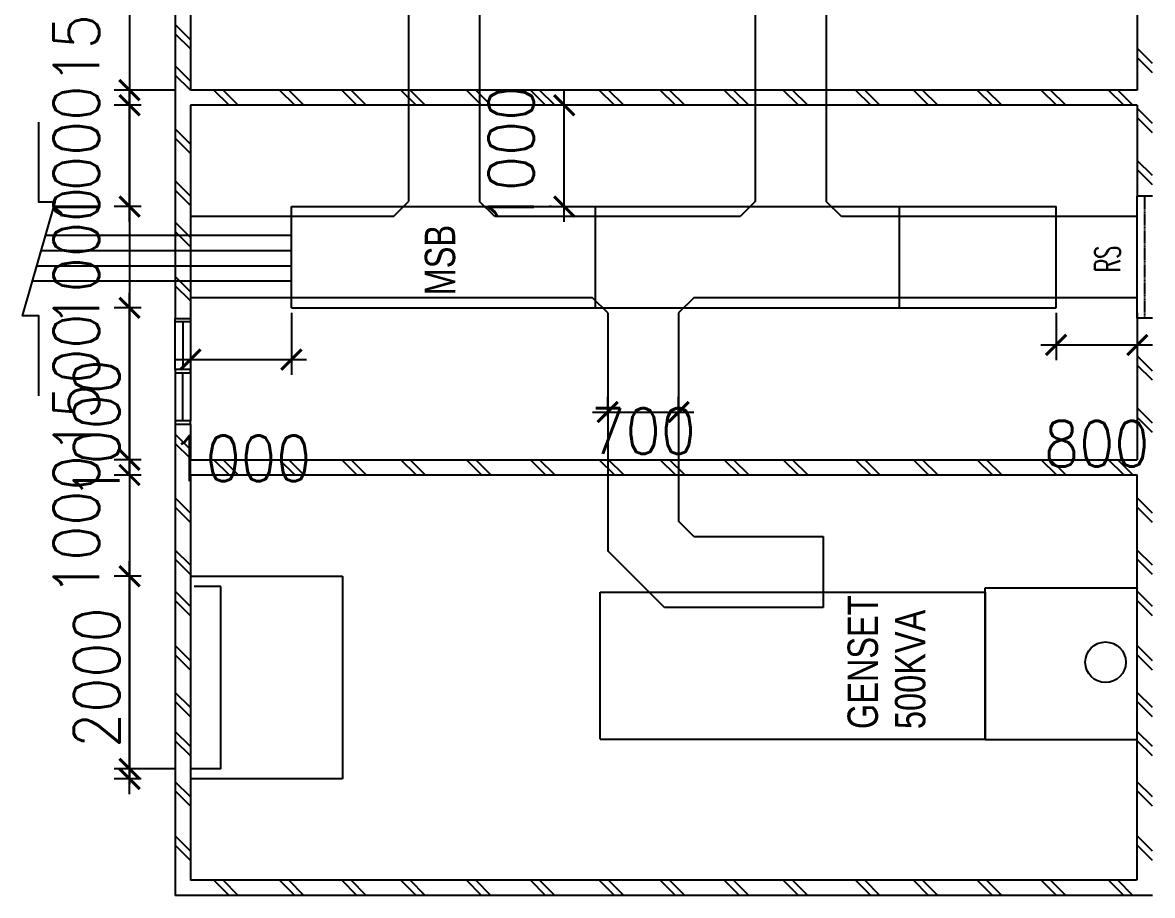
# Model space of a CAD drawing. Header units: millimetres. Extents: x -312260 to 194620, y -310600 to 21683.
# Drawn here: x -65808 to -54658, y -310413 to -301797 of the extents above; entities that cross this region are included whole.
import ezdxf

# ---------------------------------------------------------------- set-up
doc = ezdxf.new("R2010")
doc.units = ezdxf.units.MM
doc.header["$LTSCALE"] = 5
doc.header["$MEASUREMENT"] = 0
doc.header["$PDMODE"] = 3
doc.linetypes.add('HIDDEN', pattern=[0.375, 0.25, -0.125])
for name, color, linetype in [('-TRENCH', 65, 'Continuous'), ('-TRENCH 2', 51, 'Continuous'), ('DIM', 7, 'Continuous'), ('H', 1, 'Continuous'), ('wall', 2, 'Continuous'), ('WIN', 5, 'Continuous')]:
    doc.layers.add(name, color=color, linetype=linetype)
doc.styles.add('ROMANS', font='romans.shx', dxfattribs={"width": 0.9, "height": 450})
doc.styles.add('ROMS', font='romans.shx', dxfattribs={"width": 0.8, "height": 230})
doc.dimstyles.new('STANDARD$0', dxfattribs={"dimscale": 0, "dimtxt": 8, "dimasz": 6, "dimexe": 1, "dimexo": 1, "dimgap": 3, "dimtad": 1, "dimdec": 0, "dimlfac": -1, "dimrnd": 1, "dimzin": 0, "dimdsep": 46, "dimtxsty": 'Standard', "dimcen": 0, "dimclrd": 5, "dimclre": 250, "dimadec": 0, "dimazin": 0, "dimtfac": 1, "dimtdec": 4, "dimtofl": 0, "dimtmove": 0, "dimatfit": 3, "dimfxl": 1, "dimtolj": 1, "dimtzin": 0, "dimarcsym": 0})

# ---------------------------------------------------------------- blocks, each defined once
blk = doc.blocks.new('_ARCHTICK')
at = {"color": 0, "linetype": 'ByBlock', "const_width": 0.15}
blk.add_lwpolyline([(-0.5, -0.5), (0.5, 0.5)], dxfattribs=at)
blk = doc.blocks.new('*D205')
at = {"color": 7, "lineweight": -2}
for p, q in [((-60462, -303763), (-60462, -302463)), ((-60587, -302613), (-60612, -302613)), ((-60587, -303613), (-60612, -303613))]:
    blk.add_line(p, q, dxfattribs=at)
at = {"layer": 'DEFPOINTS', "color": 0}
for p in [(-60462, -302613), (-60437, -302613), (-60437, -303613)]:
    blk.add_point(p, dxfattribs=at)
at = {"color": 7, "lineweight": -2, "xscale": 200, "yscale": 200, "zscale": 200}
for p, rotation in [((-60462, -302613), 90), ((-60462, -303613), 270)]:
    blk.add_blockref('_ARCHTICK', p, dxfattribs=dict(at, rotation=rotation))
at = {"color": 7, "insert": (-60987, -303113), "char_height": 450, "attachment_point": 5, "rotation": 90, "style": 'ROMANS'}
blk.add_mtext('\\A1;1000', dxfattribs=at)
blk = doc.blocks.new('*D206')
at = {"color": 7, "lineweight": -2}
for p, q in [((-60034, -305686), (-60034, -305491)), ((-59334, -305686), (-59334, -305491)), ((-60184, -305641), (-59184, -305641))]:
    blk.add_line(p, q, dxfattribs=at)
at = {"layer": 'DEFPOINTS', "color": 0}
for p in [(-59334, -305641), (-60034, -305836), (-59334, -305836)]:
    blk.add_point(p, dxfattribs=at)
at = {"color": 7, "lineweight": -2, "xscale": 200, "yscale": 200, "zscale": 200, "rotation": 180}
blk.add_blockref('_ARCHTICK', (-60034, -305641), dxfattribs=at)
at = {"color": 7, "lineweight": -2, "xscale": 200, "yscale": 200, "zscale": 200}
blk.add_blockref('_ARCHTICK', (-59334, -305641), dxfattribs=at)
at = {"color": 7, "insert": (-59684, -305829), "char_height": 450, "attachment_point": 5, "style": 'ROMANS'}
blk.add_mtext('\\A1;700', dxfattribs=at)
blk = doc.blocks.new('*D203')
at = {"layer": 'DEFPOINTS', "color": 0, "linetype": 'Continuous'}
for p in [(-64152, -302463), (-64753, -309163), (-64152, -309163)]:
    blk.add_point(p, dxfattribs=at)
at = {"layer": 'DIM', "color": 7, "linetype": 'Continuous', "lineweight": -2}
for p, q in [((-64753, -302313), (-64753, -309313)), ((-64302, -302463), (-64903, -302463)), ((-64302, -309163), (-64903, -309163))]:
    blk.add_line(p, q, dxfattribs=at)
at = {"layer": 'DIM', "color": 7, "linetype": 'Continuous', "lineweight": -2, "xscale": 200, "yscale": 200, "zscale": 200}
for p, rotation in [((-64753, -302463), 90), ((-64753, -309163), 270)]:
    blk.add_blockref('_ARCHTICK', p, dxfattribs=dict(at, rotation=rotation))
at = {"layer": 'DIM', "color": 7, "linetype": 'Continuous', "insert": (-65078, -305813), "char_height": 450, "attachment_point": 5, "rotation": 90, "style": 'ROMANS'}
blk.add_mtext('\\A1;1000', dxfattribs=at)
blk = doc.blocks.new('*D187')
at = {"layer": 'DEFPOINTS', "color": 0, "linetype": 'Continuous'}
for p in [(-64753, -307263), (-64487, -307263), (-64487, -309263)]:
    blk.add_point(p, dxfattribs=at)
at = {"layer": 'DIM', "color": 7, "linetype": 'Continuous', "lineweight": -2}
for p, q in [((-64753, -309413), (-64753, -307113)), ((-64637, -307263), (-64903, -307263)), ((-64637, -309263), (-64903, -309263))]:
    blk.add_line(p, q, dxfattribs=at)
at = {"layer": 'DIM', "color": 7, "linetype": 'Continuous', "lineweight": -2, "xscale": 200, "yscale": 200, "zscale": 200}
for p, rotation in [((-64753, -307263), 90), ((-64753, -309263), 270)]:
    blk.add_blockref('_ARCHTICK', p, dxfattribs=dict(at, rotation=rotation))
at = {"layer": 'DIM', "color": 7, "linetype": 'Continuous', "insert": (-65078, -308263), "char_height": 450, "attachment_point": 5, "rotation": 90, "style": 'ROMANS'}
blk.add_mtext('\\A1;2000', dxfattribs=at)
blk = doc.blocks.new('*D188')
at = {"layer": 'DEFPOINTS', "color": 0, "linetype": 'Continuous'}
for p in [(-64487, -306263), (-64753, -307263), (-64487, -307263)]:
    blk.add_point(p, dxfattribs=at)
at = {"layer": 'DIM', "color": 7, "linetype": 'Continuous', "lineweight": -2}
for p, q in [((-64753, -306113), (-64753, -307413)), ((-64637, -306263), (-64903, -306263)), ((-64637, -307263), (-64903, -307263))]:
    blk.add_line(p, q, dxfattribs=at)
at = {"layer": 'DIM', "color": 7, "linetype": 'Continuous', "lineweight": -2, "xscale": 200, "yscale": 200, "zscale": 200}
for p, rotation in [((-64753, -306263), 90), ((-64753, -307263), 270)]:
    blk.add_blockref('_ARCHTICK', p, dxfattribs=dict(at, rotation=rotation))
at = {"layer": 'DIM', "color": 7, "linetype": 'Continuous', "insert": (-65278, -306763), "char_height": 450, "attachment_point": 5, "rotation": 90, "style": 'ROMANS'}
blk.add_mtext('\\A1;1000', dxfattribs=at)
blk = doc.blocks.new('*D204')
at = {"layer": 'DEFPOINTS', "color": 0, "linetype": 'Continuous'}
for p in [(-64152, -304513), (-63155, -304513), (-63155, -305124)]:
    blk.add_point(p, dxfattribs=at)
at = {"layer": 'DIM', "color": 7, "linetype": 'Continuous', "lineweight": -2}
for p, q in [((-64152, -304663), (-64152, -305274)), ((-63155, -304663), (-63155, -305274)), ((-64302, -305124), (-63005, -305124))]:
    blk.add_line(p, q, dxfattribs=at)
at = {"layer": 'DIM', "color": 7, "linetype": 'Continuous', "lineweight": -2, "xscale": 200, "yscale": 200, "zscale": 200, "rotation": 180}
blk.add_blockref('_ARCHTICK', (-64152, -305124), dxfattribs=at)
at = {"layer": 'DIM', "color": 7, "linetype": 'Continuous', "lineweight": -2, "xscale": 200, "yscale": 200, "zscale": 200}
blk.add_blockref('_ARCHTICK', (-63155, -305124), dxfattribs=at)
at = {"layer": 'DIM', "color": 7, "linetype": 'Continuous', "insert": (-63654, -306099), "char_height": 450, "attachment_point": 5, "style": 'ROMANS'}
blk.add_mtext('\\A1;1000', dxfattribs=at)
blk = doc.blocks.new('*D189')
at = {"layer": 'DEFPOINTS', "color": 0, "linetype": 'Continuous'}
for p in [(-64753, -304613), (-64487, -304613), (-64487, -306113)]:
    blk.add_point(p, dxfattribs=at)
at = {"layer": 'DIM', "color": 7, "linetype": 'Continuous', "lineweight": -2}
for p, q in [((-64753, -306263), (-64753, -304463)), ((-64637, -304613), (-64903, -304613)), ((-64637, -306113), (-64903, -306113))]:
    blk.add_line(p, q, dxfattribs=at)
at = {"layer": 'DIM', "color": 7, "linetype": 'Continuous', "lineweight": -2, "xscale": 200, "yscale": 200, "zscale": 200}
for p, rotation in [((-64753, -304613), 90), ((-64753, -306113), 270)]:
    blk.add_blockref('_ARCHTICK', p, dxfattribs=dict(at, rotation=rotation))
at = {"layer": 'DIM', "color": 7, "linetype": 'Continuous', "insert": (-65278, -305363), "char_height": 450, "attachment_point": 5, "rotation": 90, "style": 'ROMANS'}
blk.add_mtext('\\A1;1500', dxfattribs=at)
blk = doc.blocks.new('*D190')
at = {"layer": 'DEFPOINTS', "color": 0, "linetype": 'Continuous'}
for p in [(-64487, -303613), (-64753, -304613), (-64487, -304613)]:
    blk.add_point(p, dxfattribs=at)
at = {"layer": 'DIM', "color": 7, "linetype": 'Continuous', "lineweight": -2}
for p, q in [((-64753, -303463), (-64753, -304763)), ((-64637, -303613), (-64903, -303613)), ((-64637, -304613), (-64903, -304613))]:
    blk.add_line(p, q, dxfattribs=at)
at = {"layer": 'DIM', "color": 7, "linetype": 'Continuous', "lineweight": -2, "xscale": 200, "yscale": 200, "zscale": 200}
for p, rotation in [((-64753, -303613), 90), ((-64753, -304613), 270)]:
    blk.add_blockref('_ARCHTICK', p, dxfattribs=dict(at, rotation=rotation))
at = {"layer": 'DIM', "color": 7, "linetype": 'Continuous', "insert": (-65278, -304113), "char_height": 450, "attachment_point": 5, "rotation": 90, "style": 'ROMANS'}
blk.add_mtext('\\A1;1000', dxfattribs=at)
blk = doc.blocks.new('*D191')
at = {"layer": 'DEFPOINTS', "color": 0, "linetype": 'Continuous'}
for p in [(-64753, -302613), (-64487, -302613), (-64487, -303613)]:
    blk.add_point(p, dxfattribs=at)
at = {"layer": 'DIM', "color": 7, "linetype": 'Continuous', "lineweight": -2}
for p, q in [((-64753, -303763), (-64753, -302463)), ((-64637, -302613), (-64903, -302613)), ((-64637, -303613), (-64903, -303613))]:
    blk.add_line(p, q, dxfattribs=at)
at = {"layer": 'DIM', "color": 7, "linetype": 'Continuous', "lineweight": -2, "xscale": 200, "yscale": 200, "zscale": 200}
for p, rotation in [((-64753, -302613), 90), ((-64753, -303613), 270)]:
    blk.add_blockref('_ARCHTICK', p, dxfattribs=dict(at, rotation=rotation))
at = {"layer": 'DIM', "color": 7, "linetype": 'Continuous', "insert": (-65278, -303113), "char_height": 450, "attachment_point": 5, "rotation": 90, "style": 'ROMANS'}
blk.add_mtext('\\A1;1000', dxfattribs=at)
blk = doc.blocks.new('*D192')
at = {"layer": 'DEFPOINTS', "color": 0, "linetype": 'Continuous'}
for p in [(-64487, -300963), (-64753, -302463), (-64487, -302463)]:
    blk.add_point(p, dxfattribs=at)
at = {"layer": 'DIM', "color": 7, "linetype": 'Continuous', "lineweight": -2}
for p, q in [((-64753, -300813), (-64753, -302613)), ((-64637, -300963), (-64903, -300963)), ((-64637, -302463), (-64903, -302463))]:
    blk.add_line(p, q, dxfattribs=at)
at = {"layer": 'DIM', "color": 7, "linetype": 'Continuous', "lineweight": -2, "xscale": 200, "yscale": 200, "zscale": 200}
for p, rotation in [((-64753, -300963), 90), ((-64753, -302463), 270)]:
    blk.add_blockref('_ARCHTICK', p, dxfattribs=dict(at, rotation=rotation))
at = {"layer": 'DIM', "color": 7, "linetype": 'Continuous', "insert": (-65278, -301713), "char_height": 450, "attachment_point": 5, "rotation": 90, "style": 'ROMANS'}
blk.add_mtext('\\A1;1500', dxfattribs=at)
blk = doc.blocks.new('*D199')
at = {"layer": 'DEFPOINTS', "color": 0, "linetype": 'Continuous'}
for p in [(-55608, -304513), (-54808, -304513), (-54808, -304979)]:
    blk.add_point(p, dxfattribs=at)
at = {"layer": 'DIM', "color": 7, "linetype": 'Continuous', "lineweight": -2}
for p, q in [((-55608, -304663), (-55608, -305129)), ((-54808, -304663), (-54808, -305129)), ((-55758, -304979), (-54658, -304979))]:
    blk.add_line(p, q, dxfattribs=at)
at = {"layer": 'DIM', "color": 7, "linetype": 'Continuous', "lineweight": -2, "xscale": 200, "yscale": 200, "zscale": 200, "rotation": 180}
blk.add_blockref('_ARCHTICK', (-55608, -304979), dxfattribs=at)
at = {"layer": 'DIM', "color": 7, "linetype": 'Continuous', "lineweight": -2, "xscale": 200, "yscale": 200, "zscale": 200}
blk.add_blockref('_ARCHTICK', (-54808, -304979), dxfattribs=at)
at = {"layer": 'DIM', "color": 7, "linetype": 'Continuous', "insert": (-55208, -305954), "char_height": 450, "attachment_point": 5, "style": 'ROMANS'}
blk.add_mtext('\\A1;800', dxfattribs=at)

msp = doc.modelspace()

# ---------------------------------------------------------------- linework, layer by layer
at = {"layer": '-TRENCH'}
for p, q in [((-61999.1, -296290.6), (-61999.1, -303562.6)), ((-61299.1, -296290.6), (-61299.1, -303562.6)), ((-58577.1, -296290.6), (-58577.1, -303562.6)), ((-57877.1, -296290.6), (-57877.1, -303562.6)), ((-62149.1, -303712.6), (-61999.1, -303562.6)), ((-61149.1, -303712.6), (-61299.1, -303562.6)), ((-58577.1, -303562.6), (-58727.1, -303712.6)), ((-57727.1, -303712.6), (-57877.1, -303562.6)), ((-62149.1, -303712.6), (-64152.4, -303712.6)), ((-58727.1, -303712.6), (-61149.1, -303712.6)), ((-54808.4, -303712.6), (-57727.1, -303712.6)), ((-60184.1, -304512.6), (-64152.4, -304512.6)), ((-63155.1, -304512.6), (-64080.9, -304512.6)), ((-60034.1, -304662.6), (-60184.1, -304512.6)), ((-59184.1, -304512.6), (-59334.1, -304662.6)), ((-54808.4, -304512.6), (-59184.1, -304512.6)), ((-60034.1, -304662.6), (-60034.1, -307009.9)), ((-59334.1, -304662.6), (-59334.1, -306719.9)), ((-59184.1, -306869.9), (-59334.1, -306719.9)), ((-59184.1, -306869.9), (-57908.4, -306869.9)), ((-57908.4, -306869.9), (-57908.4, -307569.9)), ((-59474.1, -307569.9), (-60034.1, -307009.9)), ((-57908.4, -307569.9), (-59474.1, -307569.9))]:
    msp.add_line(p, q, dxfattribs=at)
at = {"color": 5}
for p, q in [((-54658.4, -303511), (-54808.4, -303511)), ((-54808.4, -304711), (-54808.4, -303511)), ((-54808.4, -304711), (-54658.4, -304711))]:
    msp.add_line(p, q, dxfattribs=at)
at = {"color": 6}
for p, q in [((-63155.1, -303612.6), (-55608.4, -303612.6)), ((-63155.1, -304612.6), (-63155.1, -303612.6)), ((-60155.1, -304612.6), (-60155.1, -303612.6)), ((-57155.1, -304612.6), (-57155.1, -303612.6)), ((-55608.4, -304612.6), (-55608.4, -303612.6)), ((-63155.1, -304612.6), (-55608.4, -304612.6)), ((-64152.4, -307262.6), (-62652.4, -307262.6)), ((-62652.4, -307262.6), (-62652.4, -309262.6)), ((-63852.4, -307362.6), (-64114.4, -307362.6)), ((-63852.4, -309162.6), (-63852.4, -307362.6)), ((-63852.4, -309162.6), (-63852.4, -307362.6)), ((-56308.4, -307377.3), (-54808.4, -307377.3)), ((-56308.4, -308877.3), (-56308.4, -307377.3)), ((-60108.4, -307419.9), (-56308.4, -307419.9)), ((-60108.4, -308869.9), (-60108.4, -307419.9)), ((-56308.4, -307419.9), (-56308.4, -308869.9)), ((-60108.4, -308869.9), (-56308.4, -308869.9)), ((-54808.4, -308877.3), (-56308.4, -308877.3)), ((-63852.4, -309162.6), (-64152.4, -309162.6)), ((-62652.4, -309262.6), (-64152.4, -309262.6))]:
    msp.add_line(p, q, dxfattribs=at)
for p, q in [((-65581.1, -303897), (-63155.1, -303897)), ((-65624, -304047), (-63155.1, -304047)), ((-65666.9, -304197), (-63155.1, -304197)), ((-65709.8, -304347), (-63155.1, -304347))]:
    msp.add_line(p, q)
msp.add_lwpolyline([(-65647.8, -305480.1), (-65647.8, -304691.1), (-65808.3, -304691.1), (-65487.3, -303569.2), (-65647.8, -303569.2), (-65647.8, -302779.2)])
msp.add_circle((-55121, -308111.2), 200, dxfattribs=at)
at = {"layer": 'DIM', "color": 2, "linetype": 'HIDDEN'}
msp.add_line((-54733.4, -304711), (-54733.4, -303511), dxfattribs=at)
at = {"layer": 'H'}
for p, q in [((-64152.4, -301965.8), (-64302.4, -301815.8)), ((-64152.4, -302057.2), (-64302.4, -301907.2)), ((-54658.4, -302200.9), (-54808.4, -302050.9)), ((-54658.4, -302292.3), (-54808.4, -302142.3)), ((-64152.4, -302373.7), (-64302.4, -302223.7)), ((-64152.4, -302465.1), (-64302.4, -302315.1)), ((-63770.6, -302612.6), (-63920.6, -302462.6)), ((-63679.2, -302612.6), (-63829.2, -302462.6)), ((-63123.2, -302612.6), (-63273.2, -302462.6)), ((-63031.8, -302612.6), (-63181.8, -302462.6)), ((-62508.2, -302612.6), (-62658.2, -302462.6)), ((-62416.9, -302612.6), (-62566.9, -302462.6)), ((-61925.6, -302612.6), (-62075.6, -302462.6)), ((-61834.2, -302612.6), (-61984.2, -302462.6)), ((-61278.2, -302612.6), (-61428.2, -302462.6)), ((-61186.9, -302612.6), (-61336.9, -302462.6)), ((-60647.1, -302612.6), (-60797.1, -302462.6)), ((-60555.7, -302612.6), (-60705.7, -302462.6)), ((-59967.4, -302612.6), (-60117.4, -302462.6)), ((-59876, -302612.6), (-60026, -302462.6)), ((-59364.7, -302612.6), (-59514.7, -302462.6)), ((-59273.3, -302612.6), (-59423.3, -302462.6)), ((-58733.5, -302612.6), (-58883.5, -302462.6)), ((-58642.2, -302612.6), (-58792.2, -302462.6)), ((-58150.9, -302612.6), (-58300.9, -302462.6)), ((-58059.5, -302612.6), (-58209.5, -302462.6)), ((-57438.8, -302612.6), (-57588.8, -302462.6)), ((-57347.4, -302612.6), (-57497.4, -302462.6)), ((-56867.7, -302612.6), (-57017.7, -302462.6)), ((-56776.4, -302612.6), (-56926.4, -302462.6)), ((-56236.6, -302612.6), (-56386.6, -302462.6)), ((-56145.2, -302612.6), (-56295.2, -302462.6)), ((-55605.4, -302612.6), (-55755.4, -302462.6)), ((-55514, -302612.6), (-55664, -302462.6)), ((-54941.9, -302612.6), (-55091.9, -302462.6)), ((-54850.5, -302612.6), (-55000.5, -302462.6)), ((-54658.4, -302792.9), (-54808.4, -302642.9)), ((-54658.4, -302884.3), (-54808.4, -302734.3)), ((-64152.4, -302996.4), (-64302.4, -302846.4)), ((-64152.4, -303087.7), (-64302.4, -302937.7)), ((-54658.4, -303306.9), (-54808.4, -303156.9)), ((-54658.4, -303398.2), (-54808.4, -303248.2)), ((-64152.4, -303510.3), (-64302.4, -303360.3)), ((-64152.4, -303601.7), (-64302.4, -303451.7)), ((-64152.4, -303918.2), (-64302.4, -303768.2)), ((-64152.4, -304009.6), (-64302.4, -303859.6)), ((-64152.4, -304453.9), (-64302.4, -304303.9)), ((-64152.4, -304545.2), (-64302.4, -304395.2)), ((-54658.4, -305236.7), (-54808.4, -305086.7)), ((-54658.4, -305328.1), (-54808.4, -305178.1)), ((-54658.4, -305750.6), (-54808.4, -305600.6)), ((-54658.4, -305842), (-54808.4, -305692)), ((-64152.4, -306010.2), (-64302.4, -305860.2)), ((-64152.4, -306101.5), (-64302.4, -305951.5)), ((-63770.6, -306262.6), (-63920.6, -306112.6)), ((-63679.2, -306262.6), (-63829.2, -306112.6)), ((-63123.2, -306262.6), (-63273.2, -306112.6)), ((-63031.8, -306262.6), (-63181.8, -306112.6)), ((-62508.2, -306262.6), (-62658.2, -306112.6)), ((-62416.9, -306262.6), (-62566.9, -306112.6)), ((-61925.6, -306262.6), (-62075.6, -306112.6)), ((-61834.2, -306262.6), (-61984.2, -306112.6)), ((-61278.2, -306262.6), (-61428.2, -306112.6)), ((-61186.9, -306262.6), (-61336.9, -306112.6)), ((-60647.1, -306262.6), (-60797.1, -306112.6)), ((-60555.7, -306262.6), (-60705.7, -306112.6)), ((-59967.4, -306262.6), (-60117.4, -306112.6)), ((-59876, -306262.6), (-60026, -306112.6)), ((-59364.7, -306262.6), (-59514.7, -306112.6)), ((-59273.3, -306262.6), (-59423.3, -306112.6)), ((-58733.5, -306262.6), (-58883.5, -306112.6)), ((-58642.2, -306262.6), (-58792.2, -306112.6)), ((-58150.9, -306262.6), (-58300.9, -306112.6)), ((-58059.5, -306262.6), (-58209.5, -306112.6)), ((-57438.8, -306262.6), (-57588.8, -306112.6)), ((-57347.4, -306262.6), (-57497.4, -306112.6)), ((-56867.7, -306262.6), (-57017.7, -306112.6)), ((-56776.4, -306262.6), (-56926.4, -306112.6)), ((-56236.6, -306262.6), (-56386.6, -306112.6)), ((-56145.2, -306262.6), (-56295.2, -306112.6)), ((-55605.4, -306262.6), (-55755.4, -306112.6)), ((-55514, -306262.6), (-55664, -306112.6)), ((-54941.9, -306262.6), (-55091.9, -306112.6)), ((-54850.5, -306262.6), (-55000.5, -306112.6)), ((-64152.4, -306639.3), (-64302.4, -306489.3)), ((-54658.4, -306639.3), (-54808.4, -306489.3)), ((-64152.4, -306730.6), (-64302.4, -306580.6)), ((-54658.4, -306730.6), (-54808.4, -306580.6)), ((-64152.4, -307153.2), (-64302.4, -307003.2)), ((-54658.4, -307153.2), (-54808.4, -307003.2)), ((-64152.4, -307244.6), (-64302.4, -307094.6)), ((-54658.4, -307244.6), (-54808.4, -307094.6)), ((-64152.4, -307561.1), (-64302.4, -307411.1)), ((-64152.4, -307652.5), (-64302.4, -307502.5)), ((-54658.4, -307561.1), (-54808.4, -307411.1)), ((-54658.4, -307652.5), (-54808.4, -307502.5)), ((-64152.4, -308096.8), (-64302.4, -307946.8)), ((-54658.4, -308096.8), (-54808.4, -307946.8)), ((-64152.4, -308188.1), (-64302.4, -308038.1)), ((-54658.4, -308188.1), (-54808.4, -308038.1)), ((-64152.4, -308558.6), (-64302.4, -308408.6)), ((-64152.4, -308649.9), (-64302.4, -308499.9)), ((-54658.4, -308558.6), (-54808.4, -308408.6)), ((-54658.4, -308649.9), (-54808.4, -308499.9)), ((-64152.4, -308944.1), (-64302.4, -308794.1)), ((-54658.4, -308944.1), (-54808.4, -308794.1)), ((-64152.4, -309035.5), (-64302.4, -308885.5)), ((-54658.4, -309035.5), (-54808.4, -308885.5)), ((-64152.4, -309440.5), (-64302.4, -309290.5)), ((-54658.4, -309440.5), (-54808.4, -309290.5)), ((-64152.4, -309531.9), (-64302.4, -309381.9)), ((-54658.4, -309531.9), (-54808.4, -309381.9)), ((-64152.4, -309976.1), (-64302.4, -309826.1)), ((-54658.4, -309976.1), (-54808.4, -309826.1)), ((-64152.4, -310067.5), (-64302.4, -309917.5)), ((-54658.4, -310067.5), (-54808.4, -309917.5)), ((-63770.6, -310412.6), (-63920.6, -310262.6)), ((-63679.2, -310412.6), (-63829.2, -310262.6)), ((-63123.2, -310412.6), (-63273.2, -310262.6)), ((-63031.8, -310412.6), (-63181.8, -310262.6)), ((-62508.2, -310412.6), (-62658.2, -310262.6)), ((-62416.9, -310412.6), (-62566.9, -310262.6)), ((-61925.6, -310412.6), (-62075.6, -310262.6)), ((-61834.2, -310412.6), (-61984.2, -310262.6)), ((-61278.2, -310412.6), (-61428.2, -310262.6)), ((-61186.9, -310412.6), (-61336.9, -310262.6)), ((-60647.1, -310412.6), (-60797.1, -310262.6)), ((-60555.7, -310412.6), (-60705.7, -310262.6)), ((-59967.4, -310412.6), (-60117.4, -310262.6)), ((-59876, -310412.6), (-60026, -310262.6)), ((-59364.7, -310412.6), (-59514.7, -310262.6)), ((-59273.3, -310412.6), (-59423.3, -310262.6)), ((-58733.5, -310412.6), (-58883.5, -310262.6)), ((-58642.2, -310412.6), (-58792.2, -310262.6)), ((-58150.9, -310412.6), (-58300.9, -310262.6)), ((-58059.5, -310412.6), (-58209.5, -310262.6)), ((-57438.8, -310412.6), (-57588.8, -310262.6)), ((-57347.4, -310412.6), (-57497.4, -310262.6)), ((-56867.7, -310412.6), (-57017.7, -310262.6)), ((-56776.4, -310412.6), (-56926.4, -310262.6)), ((-56236.6, -310412.6), (-56386.6, -310262.6)), ((-56145.2, -310412.6), (-56295.2, -310262.6)), ((-55605.4, -310412.6), (-55755.4, -310262.6)), ((-55514, -310412.6), (-55664, -310262.6)), ((-54941.9, -310412.6), (-55091.9, -310262.6)), ((-54850.5, -310412.6), (-55000.5, -310262.6))]:
    msp.add_line(p, q, dxfattribs=at)
at = {"layer": 'wall', "color": 2}
for p, q in [((-54808.4, -301151.6), (-54808.4, -302462.6)), ((-64302.4, -301643.1), (-64302.4, -304717.5)), ((-64152.4, -301643.1), (-64152.4, -302462.6)), ((-54808.4, -302462.6), (-64152.4, -302462.6)), ((-54808.4, -302612.6), (-64152.4, -302612.6)), ((-64152.4, -302612.6), (-64152.4, -304717.5)), ((-54808.4, -302612.6), (-54808.4, -303511)), ((-54808.4, -304711), (-54808.4, -306112.6)), ((-64302.4, -305761), (-64302.4, -310412.6)), ((-64152.4, -305761), (-64152.4, -306112.6)), ((-64152.4, -306112.6), (-54808.4, -306112.6)), ((-64152.4, -306262.6), (-54808.4, -306262.6)), ((-64152.4, -306262.6), (-64152.4, -310262.6)), ((-54808.4, -310262.6), (-54808.4, -306262.6)), ((-54814.4, -310262.6), (-64152.4, -310262.6)), ((-54658.4, -310412.6), (-64302.4, -310412.6))]:
    msp.add_line(p, q, dxfattribs=at)
at = {"layer": 'WIN', "color": 5, "linetype": 'Continuous', "ltscale": 0.2}
for p, q in [((-64302.4, -304750.2), (-64302.4, -304717.5)), ((-64302.4, -304717.5), (-64152.4, -304717.5)), ((-64152.4, -304717.5), (-64152.4, -304750.2)), ((-64152.4, -304717.5), (-64152.4, -305728.4)), ((-64302.4, -305223), (-64302.4, -304750.2)), ((-64152.4, -304750.2), (-64302.4, -304750.2)), ((-64227.4, -304750.2), (-64227.4, -305223)), ((-64152.4, -305223), (-64302.4, -305223)), ((-64302.4, -305223), (-64302.4, -305255.6)), ((-64302.4, -305255.6), (-64152.4, -305255.6)), ((-64302.4, -305255.6), (-64302.4, -305728.4)), ((-64227.4, -305728.4), (-64227.4, -305255.6)), ((-64152.4, -305255.6), (-64152.4, -305223)), ((-64152.4, -305728.4), (-64302.4, -305728.4)), ((-64302.4, -305728.4), (-64302.4, -305761)), ((-64152.4, -305761), (-64152.4, -305728.4)), ((-64302.4, -305761), (-64152.4, -305761))]:
    msp.add_line(p, q, dxfattribs=at)

# ---------------------------------------------------------------- texts
at = {"layer": '-TRENCH 2', "color": 7, "linetype": 'Continuous', "style": 'ROMS', "width": 0.6}
msp.add_text('RS', height=250, rotation=90, dxfattribs=at).set_placement((-54975.2, -304263.1))
at = {"color": 2, "width": 0.8}
for s, p in [('MSB', (-61539.3, -304489.3)), ('GENSET', (-57366.9, -308770.6)), ('500KVA', (-56898.8, -308770.6))]:
    msp.add_text(s, height=300, rotation=90, dxfattribs=at).set_placement(p)

# ---------------------------------------------------------------- dimensions: what is measured, and where the dimension line sits
dim = msp.add_linear_dim(base=(-60461.6, -302612.6), p1=(-60436.8, -303612.6), p2=(-60436.8, -302612.6), angle=90, dimstyle='STANDARD$0', override={"dimscale": 100, "dimtxt": 2, "dimasz": 2, "dimexe": 1.5, "dimexo": 1.5, "dimgap": 1, "dimtxsty": 'ROMANS', "dimblk": 'ARCHTICK', "dimdle": 1.5, "dimclrd": 7, "dimclre": 7, "dimclrt": 7, "dimtdec": 0, "dimtmove": 2})
dim.commit()
dim.dimension.update_dxf_attribs({"geometry": '*D205', "text_midpoint": (-60986.6, -303112.6)})
dim = msp.add_linear_dim(base=(-59334.1, -305641.5), p1=(-60034.1, -305836.3), p2=(-59334.1, -305836.3), angle=180, dimstyle='STANDARD$0', override={"dimscale": 100, "dimtxt": 2, "dimasz": 2, "dimexe": 1.5, "dimexo": 1.5, "dimgap": 1, "dimtxsty": 'ROMANS', "dimblk": 'ARCHTICK', "dimdle": 1.5, "dimclrd": 7, "dimclre": 7, "dimclrt": 7, "dimtdec": 0, "dimtmove": 2})
dim.commit()
dim.dimension.update_dxf_attribs({"geometry": '*D206', "text_midpoint": (-59684.1, -305829.4), "dimtype": 160})
at = {"layer": 'DIM', "linetype": 'Continuous'}
for base, p1, p2, angle, picture, middle in [((-64752.8, -302462.6), (-64486.9, -300962.6), (-64486.9, -302462.6), 270, '*D192', (-65277.8, -301712.6)), ((-64752.8, -302612.6), (-64486.9, -303612.6), (-64486.9, -302612.6), 90, '*D191', (-65277.8, -303112.6)), ((-64752.8, -304612.6), (-64486.9, -303612.6), (-64486.9, -304612.6), 270, '*D190', (-65277.8, -304112.6)), ((-64752.8, -304612.6), (-64486.9, -306112.6), (-64486.9, -304612.6), 90, '*D189', (-65277.8, -305362.6)), ((-54808.4, -304979.2), (-55608.4, -304512.6), (-54808.4, -304512.6), 180, '*D199', (-55208.4, -305954.2)), ((-64752.8, -307262.6), (-64486.9, -306262.6), (-64486.9, -307262.6), 270, '*D188', (-65277.8, -306762.6)), ((-64752.8, -307262.6), (-64486.9, -309262.6), (-64486.9, -307262.6), 90, '*D187', (-65077.8, -308262.6))]:
    dim = msp.add_linear_dim(base=base, p1=p1, p2=p2, angle=angle, dimstyle='STANDARD$0', override={"dimscale": 100, "dimtxt": 2, "dimasz": 2, "dimexe": 1.5, "dimexo": 1.5, "dimgap": 1, "dimtxsty": 'ROMANS', "dimblk": 'ARCHTICK', "dimdle": 1.5, "dimclrd": 7, "dimclre": 7, "dimclrt": 7, "dimtdec": 0, "dimtmove": 2}, dxfattribs=at)
    dim.commit()
    dim.dimension.update_dxf_attribs({"geometry": picture, "text_midpoint": middle})
dim = msp.add_linear_dim(base=(-64752.8, -309162.6), p1=(-64152.4, -302462.6), p2=(-64152.4, -309162.6), angle=90, text='1000', dimstyle='STANDARD$0', override={"dimscale": 100, "dimtxt": 2, "dimasz": 2, "dimexe": 1.5, "dimexo": 1.5, "dimgap": 1, "dimtxsty": 'ROMANS', "dimblk": 'ARCHTICK', "dimdle": 1.5, "dimclrd": 7, "dimclre": 7, "dimclrt": 7, "dimtdec": 0, "dimtmove": 2}, dxfattribs=at)
dim.commit()
dim.dimension.update_dxf_attribs({"geometry": '*D203', "text_midpoint": (-65077.8, -305812.6)})
dim = msp.add_aligned_dim(p1=(-64152.4, -304512.6), p2=(-63155.1, -304512.6), distance=-611.4, text='1000', dimstyle='STANDARD$0', override={"dimscale": 100, "dimtxt": 2, "dimasz": 2, "dimexe": 1.5, "dimexo": 1.5, "dimgap": 1, "dimtxsty": 'ROMANS', "dimblk": 'ARCHTICK', "dimdle": 1.5, "dimclrd": 7, "dimclre": 7, "dimclrt": 7, "dimtdec": 0, "dimtmove": 2}, dxfattribs=at)
dim.commit()
dim.dimension.update_dxf_attribs({"geometry": '*D204', "text_midpoint": (-63653.8, -306099)})

doc.saveas('drawing.dxf')
